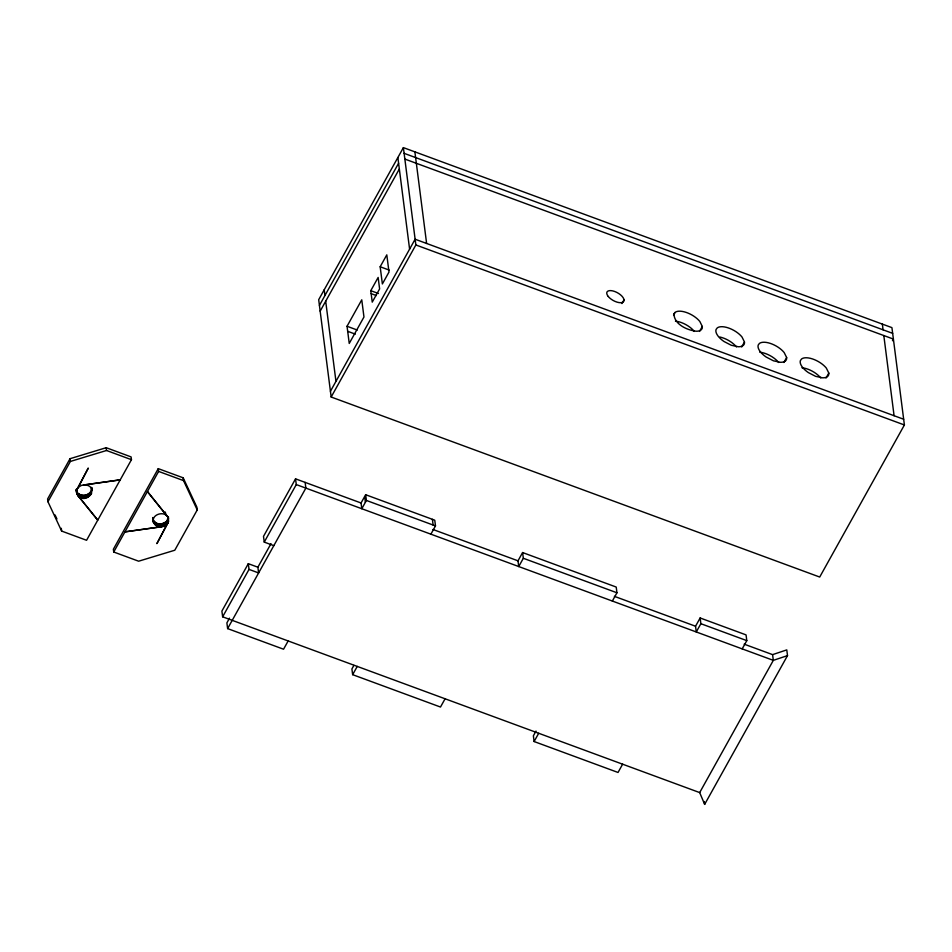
<?xml version="1.0" encoding="UTF-8"?>
<svg xmlns="http://www.w3.org/2000/svg" width="952" height="952" viewBox="0 0 952 952"><rect width="100%" height="100%" fill="white"/><g stroke="black" fill="none" stroke-linecap="round" stroke-linejoin="round"><path stroke-width="1.43" d="M161.757 526.742L160.079 524.016L160.436 526.813C155.545 526.98 152.13 522.315 152.808 517.579C152.713 521.91 157.485 524.588 161.4 523.945L161.757 526.742L124.95 531.87L163.042 526.48L167.278 523.802L166.921 521.018L168.349 516.757L168.421 521.755L156.89 543.628L167.957 522.815L167.6 520.03L168.421 521.755L168.349 516.757M76.136 489.423L77.707 495.314L97.758 520.137L131.459 459.697L131.102 456.912L106.184 447.702L70.043 458.697L47.6 498.991L47.945 501.728L61.642 531.073L86.572 540.284L97.758 520.137L77.707 495.314L76.481 492.208L77.243 488.935L88.286 468.063L77.909 487.948C75.874 489.721 80.968 484.473 83.443 485.02L120.238 479.844L83.443 485.02M152.891 518.685L153.558 522.553C150.678 513.806 166.029 510.022 168.516 518.447M168.409 521.291L167.29 523.481M76.743 489.328L76.767 489.994L77.183 488.531M158.258 468.634L113.371 549.233L113.728 552.017L138.647 561.204L174.787 550.232L197.231 509.939L196.885 507.19L183.177 477.809L158.258 468.634L158.615 471.418L113.728 552.017M47.945 501.728L70.388 461.434L70.043 458.697M403.386 147.619L318.694 299.69L331.165 397.02L819.708 577.043L904.4 424.973L891.929 327.631L403.386 147.619L415.857 244.961L331.165 397.02M319.432 305.413L398.59 163.256M320.169 311.137L399.328 168.992M347.04 326.274L361.76 299.82L363.962 317.004L349.241 343.446L347.04 326.274L357.262 330.035M380.169 266.762L386.798 254.862L388.999 272.046L382.371 283.946L380.169 266.762L389.118 270.059M370.78 290.681L378.146 277.448L379.61 288.908L372.244 302.129L370.78 290.681L378.444 293.502M330.427 391.296L415.12 239.226L903.662 419.249M248.305 563.679L249.031 569.403L258.623 572.937L257.885 567.213L248.305 563.679L221.899 611.089L222.637 616.813L699.684 792.588L704.658 804.38L787.506 655.619L786.78 649.895L772.584 654.631L744.167 644.159M430.887 534.179L435.492 525.909L434.755 520.185L365.663 494.731L366.401 500.454L361.796 508.713L361.058 502.989L295.548 478.856L263.502 536.381L264.24 542.105L273.819 545.639M222.637 616.813L249.031 569.403M264.24 542.105L296.274 484.58L295.548 478.856M229.515 618.157L226.885 622.882L227.623 628.606L283.553 649.216L288.159 640.946M257.885 567.213L271.011 543.64M227.623 628.606L305.866 488.102L305.128 482.378M361.058 502.989L365.663 494.731M353.882 665.4L351.907 668.947L352.645 674.671L440.49 707.038L445.096 698.78M352.645 674.671L357.25 666.412M621.953 303.557L624.024 299.832M522.6 552.553L523.338 558.277L518.733 566.547L517.995 560.823L522.6 552.553L616.218 587.051L616.944 592.775L612.35 601.033M673.576 315.029L674.956 312.553M699.542 331.427L702.302 326.465L699.839 321.49A15.886 7.319 29.1 0 0 675.099 312.375L673.933 313.898C674.206 324.346 686.975 330.094 696.102 331.225A15.886 7.319 29.1 0 0 702.302 326.465M741.703 346.956L744.464 341.994L742.013 337.02A15.886 7.319 29.1 0 0 717.261 327.904L716.094 329.44A15.886 7.319 29.1 0 0 723.984 341.494L731.279 345.267L738.276 346.754A15.886 7.319 29.1 0 0 744.464 341.994M536 731.088L533.37 735.813L534.108 741.537L618.027 772.465L622.632 764.194M534.108 741.537L538.701 733.278M783.877 362.486L786.638 357.535L784.174 352.561A15.886 7.319 29.1 0 0 759.422 343.434L758.256 344.969A15.886 7.319 29.1 0 0 766.146 357.024L773.441 360.808L780.438 362.295A15.886 7.319 29.1 0 0 786.638 357.535M826.038 378.027L828.799 373.065L826.336 368.091A15.886 7.319 29.1 0 0 801.584 358.963L800.43 360.499A15.886 7.319 29.1 0 0 808.308 372.565L815.602 376.337L822.599 377.825A15.886 7.319 29.1 0 0 828.799 373.065M700.136 617.967L700.874 623.703L696.269 631.961L695.543 626.237L700.136 617.967L746.059 634.889L746.796 640.625L742.191 648.883M892.476 340.733L893.392 339.079L404.85 159.067M699.684 792.588L773.322 660.355L772.584 654.631M787.506 655.619L773.322 660.355L296.274 484.58M70.388 461.434L106.529 450.498L131.459 459.697M84.764 484.949C99.115 485.579 87.881 505.012 78.516 496.17L76.743 491.565L77.088 494.35L76.327 490.518M404.124 153.343L892.667 333.355M415.857 244.961L904.4 424.973M371.161 293.656L376.278 295.536M347.682 331.308L355.346 334.14M366.401 500.454L435.492 525.909M523.338 558.277L616.944 592.775M700.874 623.703L746.796 640.625M432.946 529.479L517.995 560.823M614.361 596.333L695.543 626.237M158.615 471.418L183.534 480.605L197.231 509.939M167.481 516.448L147.429 491.553L166.683 515.591M167.278 523.802L166.076 521.898L166.921 521.018L167.957 522.815M160.436 526.813L158.77 523.897L159.127 526.694L157.52 523.6L157.877 526.385L156.354 523.112L156.711 525.909L155.319 522.47L155.676 525.266L154.426 521.684L154.783 524.469L153.201 519.768M55.073 514.972L56.941 518.959M882.349 324.096L883.075 329.832M883.813 335.556L894.083 415.715M704.302 801.524L704.658 804.38M414.882 151.856L426.615 243.462M397.865 157.532L409.598 249.15M432.387 519.316L433.124 525.04M364.652 496.551L365.389 502.275M324.215 289.765L324.953 295.489M325.691 301.225L335.961 381.383M183.177 477.809L183.534 480.605M165.35 512.081L165.707 514.877M106.184 447.702L106.529 450.498M91.594 487.495L91.939 490.28L91.594 487.495L91.642 489.209M78.516 496.17L77.35 492.529L77.707 495.314M61.297 528.289L61.642 531.073M152.808 517.579L153.248 521.482M76.267 489.614L76.481 492.208M153.022 517.769L153.165 520.375M801.953 367.758A15.886 7.319 29.1 0 1 820.814 378.003M759.791 352.216A15.886 7.319 29.1 0 1 778.653 362.474M719.902 337.032A15.886 7.319 29.1 0 1 736.479 346.933M675.456 321.157A15.886 7.319 29.1 0 1 694.317 331.403M91.666 488.602C91.273 494.861 82.526 497.36 78.159 493.374L79.48 496.885L79.135 494.1L80.587 497.456L80.242 494.659L81.801 497.848L81.444 495.064L83.086 498.063L82.729 495.266L84.395 498.086L84.05 495.302L85.704 497.92L85.359 495.135L86.977 497.575L86.632 494.79L88.167 497.051L87.822 494.267L89.25 496.373L88.893 493.588L90.178 495.552L89.833 492.767L90.952 494.612L90.595 491.827L91.523 493.588L91.666 488.602M166.076 521.898L161.4 523.945L163.042 526.48L162.685 523.695L164.28 526.039L163.922 523.255L165.422 525.444L165.065 522.648L166.433 524.683L166.076 521.898M608.257 296.488A9.591 4.415 29.1 0 0 623.191 301.986A9.591 4.415 29.1 0 0 614.742 291.502A9.591 4.415 29.1 0 0 608.257 296.488"/></g></svg>
